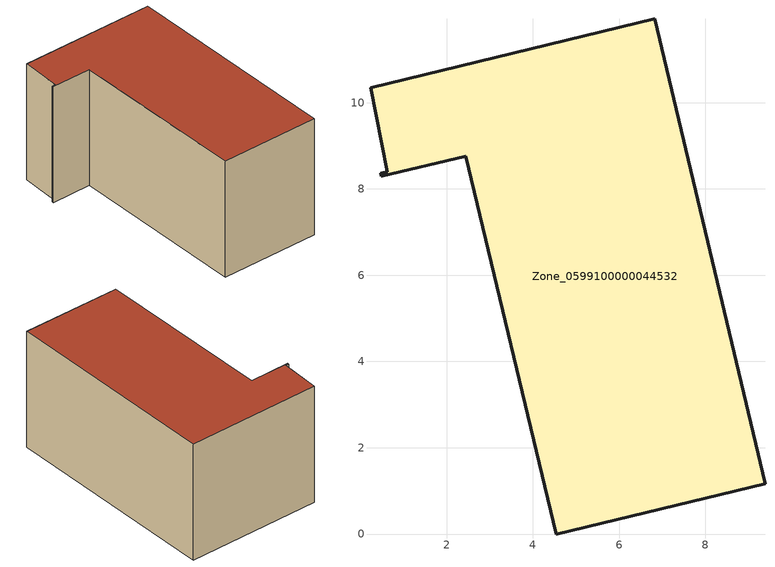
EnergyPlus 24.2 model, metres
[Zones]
Zone_0599100000044532
 floor ground (C_G): 4.54,0 2.44,8.76 0.49,8.3 0.47,8.36 0.63,8.39 0.23,10.35 6.82,11.94 9.38,1.16 z0
 wall outside (C_F): 2.44,8.76 4.54,0 9.38,1.16 6.82,11.94 0.23,10.35 0.63,8.39 0.47,8.36 0.49,8.3 2.44,8.76 z0:6
 roof outside (C_R): 0.47,8.36 0.49,8.3 2.44,8.76 4.54,0 9.38,1.16 6.82,11.94 0.23,10.35 0.63,8.39 z6
[BUILDING]
Pand.0599100000044532: North Axis=0; Terrain=City; Loads Convergence Tolerance Value=0.04; Temperature Convergence Tolerance Value=0.4; Solar Distribution=FullExterior; Maximum Number of Warmup Days=25; Minimum Number of Warmup Days=1
[Site:Location]
Rotterdam.The.Hague.AP_ZH_NLD Design_Conditions: Latitude=51.96; Longitude=4.45; Time Zone=1; Elevation=-4.5
[SITE:GROUNDTEMPERATURE:BUILDINGSURFACE]
18, 18, 18, 18, 18, 18, 18, 18, 18, 18, 18, 18
[MATERIAL] Thermal Absorptance=0.9; Solar Absorptance=0.7; Visible Absorptance=0.7
Name | Roughness | Thickness | Conductivity | Density | Specific Heat
G.TC.1975-1991 | MediumSmooth | 0.15 | 0.288461 | 540 | 1210
F.TC.1975-1991 | Rough | 0.3 | 0.230769 | 1920 | 840
R.TC.1975-1991 | MediumRough | 0.2 | 0.153846 | 1500 | 1000
[CONSTRUCTION]
C_G: G.TC.1975-1991
C_F: F.TC.1975-1991
C_R: R.TC.1975-1991
[ZONE]
Zone_0599100000044532: Type=1; Multiplier=1; Ceiling Height=Autocalculate; Volume=Autocalculate; Floor Area=autocalculate; Part of Total Floor Area=Yes
[ZONEINFILTRATION:DESIGNFLOWRATE]
Infil_Zone_0599100000044532: Zone or ZoneList or Space or SpaceList=Zone_0599100000044532; Schedule=AlwaysOn; Design Flow Rate Calculation Method=Flow/Area; Flow Rate per Floor Area=0.003; Constant Term Coefficient=1; Temperature Term Coefficient=0; Velocity Term Coefficient=0; Velocity Squared Term Coefficient=0
[HVACTEMPLATE:ZONE:IDEALLOADSAIRSYSTEM]
Zone_0599100000044532: Maximum Heating Supply Air Temperature=50; Minimum Cooling Supply Air Temperature=13; Maximum Heating Supply Air Humidity Ratio=0.0156; Minimum Cooling Supply Air Humidity Ratio=0.0077; Heating Limit=NoLimit; Cooling Limit=NoLimit; Dehumidification Control Type=ConstantSensibleHeatRatio; Cooling Sensible Heat Ratio=0.7; Dehumidification Setpoint=60; Humidification Control Type=None; Humidification Setpoint=30; Outdoor Air Method=None; Outdoor Air Flow Rate per Person=0.00944; Outdoor Air Flow Rate per Zone Floor Area=0; Outdoor Air Flow Rate per Zone=0; Demand Controlled Ventilation Type=None; Outdoor Air Economizer Type=NoEconomizer; Heat Recovery Type=None; Sensible Heat Recovery Effectiveness=0.7; Latent Heat Recovery Effectiveness=0.65
[ZONECONTROL:THERMOSTAT]
ThermostatControl_Zone_0599100000044532: Zone or ZoneList=Zone_0599100000044532; Control Type Schedule=DualSetpointControlType; Control 1=Thermostat_Zone_0599100000044532; Temperature Difference Between Cutout And Setpoint=0
[THERMOSTATSETPOINT:DUALSETPOINT]
Thermostat_Zone_0599100000044532: Heating Setpoint Temperature Schedule=HeatingSetpoint_Zone_0599100000044532; Cooling Setpoint Temperature Schedule=CoolingSetpoint_Zone_0599100000044532
[SCHEDULE:COMPACT]
HeatingSetpoint_Zone_0599100000044532: Through: 12/31, For: AllDays, Until: 24:00, 21
CoolingSetpoint_Zone_0599100000044532: Through: 12/31, For: AllDays, Until: 24:00, 24
DualSetpointControlType: Through: 12/31, For: AllDays, Until: 24:00, 4
AlwaysOn: Through: 12/31, For: AllDays, Until: 24:00, 1
